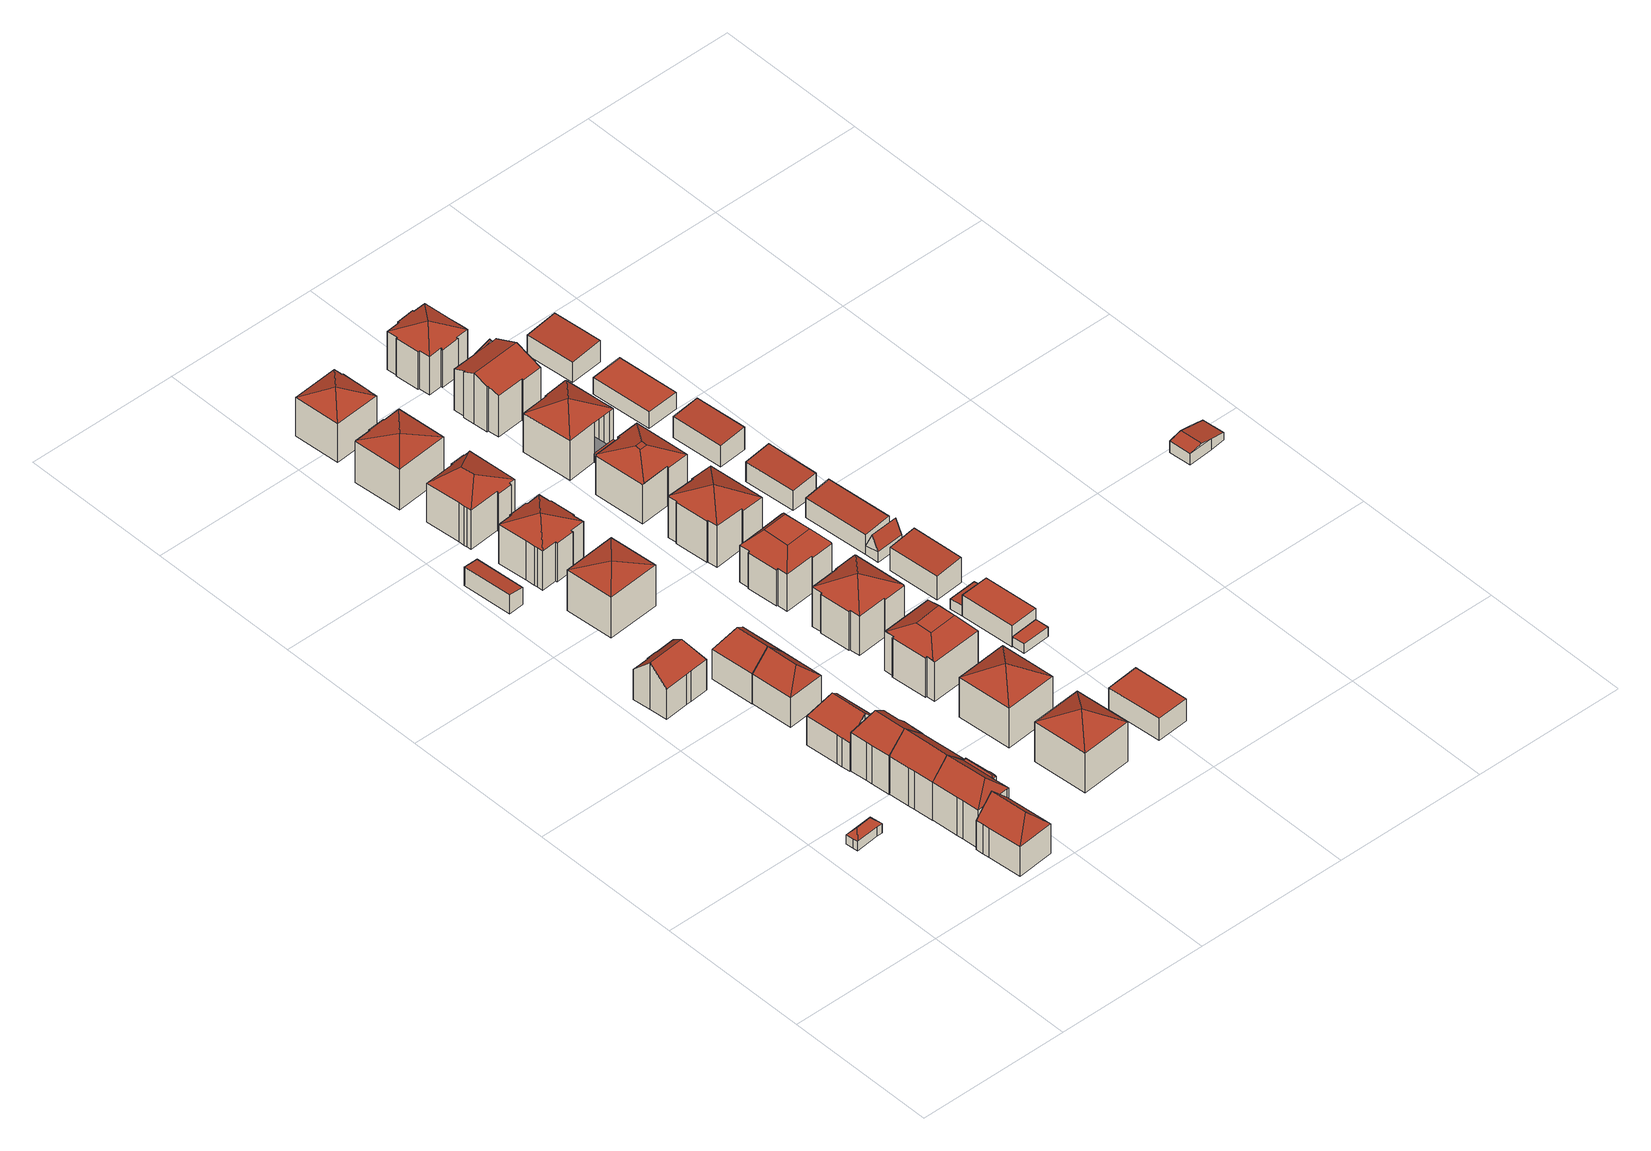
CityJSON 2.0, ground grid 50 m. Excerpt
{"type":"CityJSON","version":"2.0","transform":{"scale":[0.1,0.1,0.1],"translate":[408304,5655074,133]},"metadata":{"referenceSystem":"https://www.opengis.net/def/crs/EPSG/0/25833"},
"CityObjects":{
"building1":{"type":"Building","attributes":{"Dachtyp_tdc":"tdcFreeFormRoof","Gemeindeschluessel":14612000,"Dachneigung":49.35,"QualitaetDacherkennung":76,"Geometrietyp2DReferenz":"3000","measuredHeight":5.63,"function":"31001_9998","roofType":"5000"},"geometry":[{"type":"Solid","lod":"2","boundaries":[[[[0,1,2,3]],[[1,4,5,2]],[[4,6,7,5]],[[6,8,9,7]],[[8,10,11,9]],[[10,0,3,11]],[[12,4,13]],[[0,10,14,1]],[[14,13,4,1]],[[8,6,12,13,14,10]],[[6,4,12]],[[3,2,5,7,9,11]]]],"semantics":{"surfaces":[{"type":"WallSurface"},{"type":"RoofSurface"},{"type":"GroundSurface"}],"values":[[0,0,0,0,0,0,1,1,1,1,0,2]]}}]},
"building2":{"type":"Building","attributes":{"Dachtyp_tdc":"tdcFreeFormRoof","Gemeindeschluessel":14612000,"Dachneigung":46.37,"QualitaetDacherkennung":81,"Geometrietyp2DReferenz":"3000","measuredHeight":16.9,"function":"31001_9998","roofType":"5000"},"geometry":[{"type":"Solid","lod":"2","boundaries":[[[[15,16,17,18]],[[16,19,20,17]],[[19,21,22,20]],[[21,23,24,22]],[[23,25,26,24]],[[25,27,28,26]],[[27,15,18,28]],[[21,19,29]],[[19,16,30,29]],[[21,29,30,15,27,25,23]],[[16,15,30]],[[18,17,20,22,24,26,28]]]],"semantics":{"surfaces":[{"type":"WallSurface"},{"type":"RoofSurface"},{"type":"GroundSurface"}],"values":[[0,0,0,0,0,0,0,1,1,1,0,2]]}}]},
"building3":{"type":"Building","attributes":{"Gemeindeschluessel":14612000,"Geometrietyp2DReferenz":"3000","function":"31001_9998","roofType":"9999"},"children":["building3-1","building3-2"]},
"building3-1":{"type":"BuildingPart","attributes":{"Dachtyp_tdc":"tdcHipAndGableRoof","Dachneigung":44.39,"QualitaetDacherkennung":83,"Geometrietyp2DReferenz":"3000","measuredHeight":19.48,"roofType":"5000"},"parents":["building3"],"geometry":[{"type":"MultiSurface","lod":"2","boundaries":[[[31,32,33,34,35]],[[32,36,37,33]],[[36,38,39,37]],[[38,40,41,39]],[[40,42,43,41]],[[42,44,45,43]],[[44,46,47,48,45]],[[38,36,32,49]],[[32,31,46,50,49]],[[42,40,38,49,50,44]],[[44,50,46]],[[34,33,37,39,41,43,45,48]]],"semantics":{"surfaces":[{"type":"WallSurface"},{"type":"RoofSurface"},{"type":"GroundSurface"}],"values":[0,0,0,0,0,0,0,1,1,1,0,2]}}]},
"building3-2":{"type":"BuildingPart","attributes":{"Dachtyp_tdc":"tdcFreeFormRoof","Dachneigung":33.17,"QualitaetDacherkennung":16,"Geometrietyp2DReferenz":"3000","measuredHeight":13.84,"roofType":"5000"},"parents":["building3"],"geometry":[{"type":"MultiSurface","lod":"2","boundaries":[[[51,52,53,54]],[[52,55,56,53]],[[55,57,58,56]],[[57,35,34,58]],[[47,59,60,48]],[[59,51,54,60]],[[35,57,61]],[[57,55,52,51,59,62,61]],[[59,47,62]],[[47,35,61,62]],[[54,53,56,58,34,48,60]]],"semantics":{"surfaces":[{"type":"WallSurface"},{"type":"RoofSurface"},{"type":"GroundSurface"}],"values":[0,0,0,0,0,0,1,1,1,1,2]}}]},
"building4":{"type":"Building","attributes":{"Dachtyp_tdc":"tdcHipAndGableRoof","Gemeindeschluessel":14612000,"Dachneigung":45.14,"QualitaetDacherkennung":74,"Geometrietyp2DReferenz":"3000","measuredHeight":16.76,"function":"31001_9998","roofType":"5000"},"geometry":[{"type":"Solid","lod":"2","boundaries":[[[[63,64,65,66]],[[64,67,68,65]],[[67,69,70,68]],[[69,71,72,70]],[[71,73,74,72]],[[73,75,76,74]],[[75,77,78,76]],[[77,79,80,78]],[[79,81,82,80]],[[81,83,84,82]],[[83,63,66,84]],[[79,77,85]],[[77,75,73,71,69,67,64,85]],[[64,63,83,81,79,85]],[[66,65,68,70,72,74,76,78,80,82,84]]]],"semantics":{"surfaces":[{"type":"WallSurface"},{"type":"RoofSurface"},{"type":"GroundSurface"}],"values":[[0,0,0,0,0,0,0,0,0,0,0,1,1,1,2]]}}]},
"building5":{"type":"Building","attributes":{"Dachtyp_tdc":"tdcFreeFormRoof","Gemeindeschluessel":14612000,"Dachneigung":43.25,"QualitaetDacherkennung":84,"Geometrietyp2DReferenz":"3000","measuredHeight":19.44,"function":"31001_9998","roofType":"5000"},"geometry":[{"type":"Solid","lod":"2","boundaries":[[[[86,87,88,89]],[[87,90,91,88]],[[90,92,93,91]],[[92,94,95,93]],[[94,96,97,95]],[[50,90,87,98]],[[92,50,98,86,96,94]],[[87,86,98]],[[92,90,50]],[[97,89,88,91,93,95]],[[96,86,89,97]]]],"semantics":{"surfaces":[{"type":"WallSurface"},{"type":"RoofSurface"},{"type":"GroundSurface"}],"values":[[0,0,0,0,0,1,1,0,0,2,0]]}}]},
"building6":{"type":"Building","attributes":{"Dachtyp_tdc":"tdcFreeFormRoof","Gemeindeschluessel":14612000,"Dachneigung":42.45,"QualitaetDacherkennung":74,"Geometrietyp2DReferenz":"3000","measuredHeight":19.51,"function":"31001_9998","roofType":"5000"},"geometry":[{"type":"Solid","lod":"2","boundaries":[[[[86,99,100,101]],[[99,102,103,100]],[[102,104,105,103]],[[104,106,107,105]],[[106,108,109,107]],[[108,110,111,109]],[[110,112,113,111]],[[112,114,115,113]],[[114,116,117,115]],[[116,118,119,117]],[[118,120,121,119]],[[120,86,101,121]],[[122,108,106,104,123]],[[86,124,123,104,102,99]],[[112,110,122,123,124,120,118,116,114]],[[86,120,124]],[[110,108,122]],[[101,100,103,105,107,109,111,113,115,117,119,121]]]],"semantics":{"surfaces":[{"type":"WallSurface"},{"type":"RoofSurface"},{"type":"GroundSurface"}],"values":[[0,0,0,0,0,0,0,0,0,0,0,0,1,1,1,0,0,2]]}}]},
"building7":{"type":"Building","attributes":{"Dachtyp_tdc":"tdcHipAndGableRoof","Gemeindeschluessel":14612000,"Dachneigung":47.1,"QualitaetDacherkennung":87,"Geometrietyp2DReferenz":"3000","measuredHeight":16.95,"function":"31001_9998","roofType":"5000"},"geometry":[{"type":"Solid","lod":"2","boundaries":[[[[125,126,127,128]],[[126,129,130,127]],[[129,131,132,130]],[[131,133,107,132]],[[133,134,135,107]],[[129,126,136]],[[126,125,137,138,139,134,136]],[[134,133,131,129,136]],[[135,105,140,141,128,127,130,132,107]],[[134,139,105,135]],[[139,138,140,105]],[[138,137,141,140]],[[137,125,128,141]]]],"semantics":{"surfaces":[{"type":"WallSurface"},{"type":"RoofSurface"},{"type":"GroundSurface"}],"values":[[0,0,0,0,0,1,1,1,2,0,0,0,0]]}}]},
"building8":{"type":"Building","attributes":{"Dachtyp_tdc":"tdcPolyFlatRoof","Gemeindeschluessel":14612000,"Dachneigung":6.32,"QualitaetDacherkennung":85,"Geometrietyp2DReferenz":"3000","measuredHeight":6.67,"function":"31001_9998","roofType":"2100"},"geometry":[{"type":"Solid","lod":"2","boundaries":[[[[142,143,144,145]],[[143,146,147,144]],[[146,148,149,147]],[[148,150,151,149]],[[150,142,145,151]],[[150,148,146,143,142]],[[145,144,147,149,151]]]],"semantics":{"surfaces":[{"type":"WallSurface"},{"type":"RoofSurface"},{"type":"GroundSurface"}],"values":[[0,0,0,0,0,1,2]]}}]},
"building9":{"type":"Building","attributes":{"Dachtyp_tdc":"tdcHipAndGableRoof","Gemeindeschluessel":14612000,"Dachneigung":44.69,"QualitaetDacherkennung":81,"Geometrietyp2DReferenz":"3000","measuredHeight":16.5,"function":"31001_9998","roofType":"5000"},"geometry":[{"type":"Solid","lod":"2","boundaries":[[[[152,153,154,155]],[[153,156,157,154]],[[156,158,159,157]],[[158,152,155,159]],[[156,153,160]],[[152,158,161]],[[153,152,161,160]],[[158,156,160,161]],[[155,154,157,159]]]],"semantics":{"surfaces":[{"type":"WallSurface"},{"type":"RoofSurface"},{"type":"GroundSurface"}],"values":[[0,0,0,0,1,0,1,1,2]]}}]},
"building10":{"type":"Building","attributes":{"Dachtyp_tdc":"tdcHipAndGableRoof","Gemeindeschluessel":14612000,"Dachneigung":44.77,"QualitaetDacherkennung":88,"Geometrietyp2DReferenz":"3000","measuredHeight":16.67,"function":"31001_9998","roofType":"5000"},"geometry":[{"type":"Solid","lod":"2","boundaries":[[[[158,162,163,164]],[[162,165,166,163]],[[165,152,167,166]],[[152,158,164,167]],[[165,162,168]],[[158,152,161]],[[162,158,161,168]],[[152,165,168,161]],[[164,163,166,167]]]],"semantics":{"surfaces":[{"type":"WallSurface"},{"type":"RoofSurface"},{"type":"GroundSurface"}],"values":[[0,0,0,0,1,0,1,1,2]]}}]},
"building11":{"type":"Building","attributes":{"Dachtyp_tdc":"tdcTentRoof","Gemeindeschluessel":14612000,"Dachneigung":15.16,"QualitaetDacherkennung":67,"Geometrietyp2DReferenz":"3000","measuredHeight":16.98,"function":"31001_9998","roofType":"3500"},"geometry":[{"type":"Solid","lod":"2","boundaries":[[[[169,170,171,172]],[[170,173,174,171]],[[173,175,176,174]],[[175,169,172,176]],[[170,169,177]],[[173,170,177]],[[175,173,177]],[[169,175,177]],[[172,171,174,176]]]],"semantics":{"surfaces":[{"type":"WallSurface"},{"type":"RoofSurface"},{"type":"GroundSurface"}],"values":[[0,0,0,0,1,1,1,1,2]]}}]},
"building12":{"type":"Building","attributes":{"Dachtyp_tdc":"tdcTentRoof","Gemeindeschluessel":14612000,"Dachneigung":25.41,"QualitaetDacherkennung":73,"Geometrietyp2DReferenz":"3000","measuredHeight":17.77,"function":"31001_9998","roofType":"3500"},"geometry":[{"type":"Solid","lod":"2","boundaries":[[[[178,179,180,181]],[[179,182,183,180]],[[182,184,185,183]],[[184,186,187,185]],[[186,188,189,187]],[[188,190,191,189]],[[190,192,193,191]],[[192,194,195,193]],[[194,196,197,195]],[[196,198,199,197]],[[198,200,201,199]],[[200,202,203,201]],[[202,204,205,203]],[[204,206,207,205]],[[206,208,209,207]],[[208,210,211,209]],[[210,212,213,211]],[[212,214,215,213]],[[214,178,181,215]],[[190,188,186,184,182,216]],[[200,198,196,194,192,190,216]],[[210,208,206,204,202,200,216]],[[182,179,178,214,212,210,216]],[[181,180,183,185,187,189,191,193,195,197,199,201,203,205,207,209,211,213,215]]]],"semantics":{"surfaces":[{"type":"WallSurface"},{"type":"RoofSurface"},{"type":"GroundSurface"}],"values":[[0,0,0,0,0,0,0,0,0,0,0,0,0,0,0,0,0,0,0,1,1,1,1,2]]}}]},
"building13":{"type":"Building","attributes":{"Dachtyp_tdc":"tdcTentRoof","Gemeindeschluessel":14612000,"Dachneigung":29.99,"QualitaetDacherkennung":62,"Geometrietyp2DReferenz":"3000","measuredHeight":19,"function":"31001_9998","roofType":"3500"},"geometry":[{"type":"Solid","lod":"2","boundaries":[[[[217,218,219,220]],[[218,221,222,219]],[[221,223,224,222]],[[223,225,226,224]],[[225,227,228,226]],[[227,217,220,228]],[[223,221,229]],[[217,227,225,223,229]],[[218,217,229]],[[221,218,229]],[[220,219,222,224,226,228]]]],"semantics":{"surfaces":[{"type":"WallSurface"},{"type":"RoofSurface"},{"type":"GroundSurface"}],"values":[[0,0,0,0,0,0,1,1,1,1,2]]}}]},
"building14":{"type":"Building","attributes":{"Dachtyp_tdc":"tdcHipRoof","Gemeindeschluessel":14612000,"Dachneigung":25.87,"QualitaetDacherkennung":43,"Geometrietyp2DReferenz":"3000","measuredHeight":18.68,"function":"31001_9998","roofType":"3200"},"geometry":[{"type":"Solid","lod":"2","boundaries":[[[[230,231,232,233]],[[231,234,235,232]],[[234,236,237,235]],[[236,238,239,237]],[[238,240,241,239]],[[240,242,243,241]],[[242,244,245,243]],[[244,246,247,245]],[[246,248,249,247]],[[248,250,251,249]],[[250,252,253,251]],[[252,254,255,253]],[[254,256,257,255]],[[256,258,259,257]],[[258,230,233,259]],[[254,252,250,248,246,244,260]],[[242,240,238,236,234,231,261]],[[244,242,261,260]],[[231,230,258,256,254,260,261]],[[233,232,235,237,239,241,243,245,247,249,251,253,255,257,259]]]],"semantics":{"surfaces":[{"type":"WallSurface"},{"type":"RoofSurface"},{"type":"GroundSurface"}],"values":[[0,0,0,0,0,0,0,0,0,0,0,0,0,0,0,1,1,1,1,2]]}}]},
"building15":{"type":"Building","attributes":{"Dachtyp_tdc":"tdcFreeFormRoof","Gemeindeschluessel":14612000,"Dachneigung":14.66,"QualitaetDacherkennung":66,"Geometrietyp2DReferenz":"3000","measuredHeight":16.87,"function":"31001_9998","roofType":"5000"},"geometry":[{"type":"Solid","lod":"2","boundaries":[[[[262,263,264,265]],[[263,266,267,264]],[[266,268,269,267]],[[268,270,271,269]],[[270,272,273,271]],[[272,274,275,273]],[[274,276,277,275]],[[276,262,265,277]],[[276,278,262]],[[262,278,279,263]],[[278,280,272,270,268,266,279]],[[276,274,280,278]],[[266,263,279]],[[274,272,280]],[[265,264,267,269,271,273,275,277]]]],"semantics":{"surfaces":[{"type":"WallSurface"},{"type":"RoofSurface"},{"type":"GroundSurface"}],"values":[[0,0,0,0,0,0,0,0,1,1,1,1,0,0,2]]}}]},
"building16":{"type":"Building","attributes":{"Dachtyp_tdc":"tdcTentRoof","Gemeindeschluessel":14612000,"Dachneigung":29.43,"QualitaetDacherkennung":60,"Geometrietyp2DReferenz":"3000","measuredHeight":19,"function":"31001_9998","roofType":"3500"},"geometry":[{"type":"Solid","lod":"2","boundaries":[[[[281,282,283,284]],[[282,285,286,283]],[[285,287,288,286]],[[287,281,284,288]],[[282,281,289]],[[285,282,289]],[[287,285,289]],[[281,287,289]],[[284,283,286,288]]]],"semantics":{"surfaces":[{"type":"WallSurface"},{"type":"RoofSurface"},{"type":"GroundSurface"}],"values":[[0,0,0,0,1,1,1,1,2]]}}]},
"building17":{"type":"Building","attributes":{"Dachtyp_tdc":"tdcFreeFormRoof","Gemeindeschluessel":14612000,"Dachneigung":28.14,"QualitaetDacherkennung":38,"Geometrietyp2DReferenz":"3000","measuredHeight":17.38,"function":"31001_9998","roofType":"5000"},"geometry":[{"type":"Solid","lod":"2","boundaries":[[[[290,291,292,293]],[[291,294,295,292]],[[294,296,297,295]],[[296,298,299,297]],[[298,300,301,299]],[[300,302,303,301]],[[302,304,305,303]],[[304,290,293,305]],[[298,306,307,308,300]],[[304,302,308,307,309,310,291,290]],[[309,311,296,294,310]],[[298,296,311,306]],[[307,306,311,309]],[[302,300,308]],[[294,291,310]],[[293,292,295,297,299,301,303,305]]]],"semantics":{"surfaces":[{"type":"WallSurface"},{"type":"RoofSurface"},{"type":"GroundSurface"}],"values":[[0,0,0,0,0,0,0,0,1,1,1,1,1,0,0,2]]}}]},
"building18":{"type":"Building","attributes":{"Dachtyp_tdc":"tdcTentRoof","Gemeindeschluessel":14612000,"Dachneigung":24.68,"QualitaetDacherkennung":68,"Geometrietyp2DReferenz":"3000","measuredHeight":17.35,"function":"31001_9998","roofType":"3500"},"geometry":[{"type":"Solid","lod":"2","boundaries":[[[[312,313,314,315]],[[313,316,317,314]],[[316,318,319,317]],[[318,320,321,319]],[[320,322,323,321]],[[322,324,325,323]],[[324,326,327,325]],[[326,312,315,327]],[[318,316,328]],[[312,326,324,322,320,318,328]],[[313,312,328]],[[316,313,328]],[[315,314,317,319,321,323,325,327]]]],"semantics":{"surfaces":[{"type":"WallSurface"},{"type":"RoofSurface"},{"type":"GroundSurface"}],"values":[[0,0,0,0,0,0,0,0,1,1,1,1,2]]}}]},
"building19":{"type":"Building","attributes":{"Dachtyp_tdc":"tdcTentRoof","Gemeindeschluessel":14612000,"Dachneigung":27.23,"QualitaetDacherkennung":63,"Geometrietyp2DReferenz":"3000","measuredHeight":18.44,"function":"31001_9998","roofType":"3500"},"geometry":[{"type":"Solid","lod":"2","boundaries":[[[[329,330,331,332]],[[330,333,334,331]],[[333,335,336,334]],[[335,337,338,336]],[[337,339,340,338]],[[339,341,342,340]],[[341,343,344,342]],[[343,345,346,344]],[[345,347,348,346]],[[347,349,350,348]],[[351,352,353,354]],[[352,355,356,353]],[[355,329,332,356]],[[341,339,337,335,333,357]],[[343,341,357]],[[351,349,347,345,343,357]],[[333,330,329,355,352,351,357]],[[332,331,334,336,338,340,342,344,346,348,350,354,353,356]],[[349,351,354,350]]]],"semantics":{"surfaces":[{"type":"WallSurface"},{"type":"RoofSurface"},{"type":"GroundSurface"}],"values":[[0,0,0,0,0,0,0,0,0,0,0,0,0,1,1,1,1,2,0]]}}]},
"building20":{"type":"Building","attributes":{"Dachtyp_tdc":"tdcCutTentRoof","Gemeindeschluessel":14612000,"Dachneigung":45.76,"QualitaetDacherkennung":47,"Geometrietyp2DReferenz":"3000","measuredHeight":18.17,"function":"31001_9998","roofType":"9999"},"geometry":[{"type":"Solid","lod":"2","boundaries":[[[[358,359,360,361]],[[359,362,363,360]],[[362,364,365,363]],[[364,366,367,365]],[[366,368,369,367]],[[368,370,371,369]],[[370,372,373,371]],[[372,374,375,373]],[[374,376,377,375]],[[376,378,379,377]],[[378,380,381,379]],[[380,382,383,381]],[[382,384,385,383]],[[384,358,361,385]],[[370,368,366,364,362,386,387]],[[372,370,387,388]],[[380,378,376,374,372,388,389]],[[362,359,358,384,382,380,389,386]],[[389,388,387,386]],[[361,360,363,365,367,369,371,373,375,377,379,381,383,385]]]],"semantics":{"surfaces":[{"type":"WallSurface"},{"type":"RoofSurface"},{"type":"GroundSurface"}],"values":[[0,0,0,0,0,0,0,0,0,0,0,0,0,0,1,1,1,1,1,2]]}}]},
"building21":{"type":"Building","attributes":{"Dachtyp_tdc":"tdcPolyFlatRoof","Gemeindeschluessel":14612000,"Dachneigung":0,"QualitaetDacherkennung":68,"Geometrietyp2DReferenz":"3000","measuredHeight":7.88,"function":"31001_9998","roofType":"1000"},"geometry":[{"type":"Solid","lod":"2","boundaries":[[[[390,391,392,393]],[[391,394,395,392]],[[394,396,397,395]],[[396,390,393,397]],[[396,394,391,390]],[[393,392,395,397]]]],"semantics":{"surfaces":[{"type":"WallSurface"},{"type":"RoofSurface"},{"type":"GroundSurface"}],"values":[[0,0,0,0,1,2]]}}]},
"building22":{"type":"Building","attributes":{"Dachtyp_tdc":"tdcFreeFormRoof","Gemeindeschluessel":14612000,"Dachneigung":29.49,"QualitaetDacherkennung":54,"Geometrietyp2DReferenz":"3000","measuredHeight":18.81,"function":"31001_9998","roofType":"5000"},"geometry":[{"type":"Solid","lod":"2","boundaries":[[[[398,399,400,401]],[[399,402,403,400]],[[402,404,405,403]],[[404,406,407,405]],[[406,408,409,407]],[[408,410,411,409]],[[410,412,413,411]],[[412,414,415,413]],[[414,416,417,415]],[[416,418,419,417]],[[418,420,421,419]],[[420,398,401,421]],[[410,408,422]],[[414,412,410,422,423]],[[420,418,416,423,422,424,402,399,398]],[[408,406,404,424,422]],[[416,414,423]],[[404,402,424]],[[401,400,403,405,407,409,411,413,415,417,419,421]]]],"semantics":{"surfaces":[{"type":"WallSurface"},{"type":"RoofSurface"},{"type":"GroundSurface"}],"values":[[0,0,0,0,0,0,0,0,0,0,0,0,1,1,1,1,0,0,2]]}}]},
"building23":{"type":"Building","attributes":{"Dachtyp_tdc":"tdcFreeFormRoof","Gemeindeschluessel":14612000,"Dachneigung":22.05,"QualitaetDacherkennung":60,"Geometrietyp2DReferenz":"3000","measuredHeight":17.33,"function":"31001_9998","roofType":"5000"},"geometry":[{"type":"Solid","lod":"2","boundaries":[[[[425,426,427,428]],[[426,429,430,427]],[[429,431,432,430]],[[431,433,434,432]],[[433,435,436,434]],[[435,437,438,436]],[[437,439,440,438]],[[439,425,428,440]],[[441,431,429,426,442,443]],[[444,433,431,441]],[[435,433,444,445,446,437]],[[446,445,443,442,425,439]],[[444,441,443,445]],[[426,425,442]],[[439,437,446]],[[428,427,430,432,434,436,438,440]]]],"semantics":{"surfaces":[{"type":"WallSurface"},{"type":"RoofSurface"},{"type":"GroundSurface"}],"values":[[0,0,0,0,0,0,0,0,1,1,1,1,1,0,0,2]]}}]},
"building24":{"type":"Building","attributes":{"Dachtyp_tdc":"tdcPolyFlatRoof","Gemeindeschluessel":14612000,"Dachneigung":0,"QualitaetDacherkennung":48,"Geometrietyp2DReferenz":"3000","measuredHeight":3.46,"function":"31001_9998","roofType":"1000"},"geometry":[{"type":"Solid","lod":"2","boundaries":[[[[447,448,449,450]],[[448,451,452,449]],[[451,453,454,452]],[[453,447,450,454]],[[453,451,448,447]],[[450,449,452,454]]]],"semantics":{"surfaces":[{"type":"WallSurface"},{"type":"RoofSurface"},{"type":"GroundSurface"}],"values":[[0,0,0,0,1,2]]}}]},
"building25":{"type":"Building","attributes":{"Dachtyp_tdc":"tdcPolyFlatRoof","Gemeindeschluessel":14612000,"Dachneigung":0,"QualitaetDacherkennung":78,"Geometrietyp2DReferenz":"3000","measuredHeight":7.52,"function":"31001_9998","roofType":"1000"},"geometry":[{"type":"Solid","lod":"2","boundaries":[[[[455,456,457,458]],[[456,459,460,457]],[[459,461,462,460]],[[461,455,458,462]],[[461,459,456,455]],[[458,457,460,462]]]],"semantics":{"surfaces":[{"type":"WallSurface"},{"type":"RoofSurface"},{"type":"GroundSurface"}],"values":[[0,0,0,0,1,2]]}}]},
"building26":{"type":"Building","attributes":{"Gemeindeschluessel":14612000,"Geometrietyp2DReferenz":"3000","function":"31001_9998","roofType":"9999"},"children":["building26-1","building26-2"]},
"building26-1":{"type":"BuildingPart","attributes":{"Dachtyp_tdc":"tdcPolyFlatRoof","Dachneigung":0,"QualitaetDacherkennung":0,"Geometrietyp2DReferenz":"3000","measuredHeight":3.06,"roofType":"9999"},"parents":["building26"],"geometry":[{"type":"MultiSurface","lod":"2","boundaries":[[[463,464,465,466]],[[466,465,467,468]],[[465,464,469,467]],[[464,463,470,469]],[[468,467,469,470]],[[468,470,463,466]]],"semantics":{"surfaces":[{"type":"RoofSurface"},{"type":"WallSurface"},{"type":"GroundSurface"},{"type":"ClosureSurface","isClosure":"1","QuelleClosure":"LoD1Solid"}],"values":[0,1,1,1,2,3]}}]},
"building26-2":{"type":"BuildingPart","attributes":{"Dachtyp_tdc":"tdcTentRoof","Dachneigung":28.37,"QualitaetDacherkennung":53,"Geometrietyp2DReferenz":"3000","measuredHeight":18.37,"roofType":"3500"},"parents":["building26"],"geometry":[{"type":"MultiSurface","lod":"2","boundaries":[[[471,472,473,474]],[[472,475,476,473]],[[475,477,478,476]],[[477,479,466,468,478]],[[480,481,482,470,463]],[[481,483,484,482]],[[483,485,486,484]],[[485,487,488,486]],[[487,489,490,488]],[[489,471,474,490]],[[471,489,487,485,483,491]],[[479,477,475,472,471,491]],[[481,480,479,491]],[[483,481,491]],[[486,488,490,474,473,476,478,468,470,482,484]]],"semantics":{"surfaces":[{"type":"WallSurface"},{"type":"RoofSurface"},{"type":"GroundSurface"}],"values":[0,0,0,0,0,0,0,0,0,0,1,1,1,1,2]}}]},
"building27":{"type":"Building","attributes":{"Dachtyp_tdc":"tdcPolyFlatRoof","Gemeindeschluessel":14612000,"Dachneigung":2.77,"QualitaetDacherkennung":65,"Geometrietyp2DReferenz":"3000","measuredHeight":3.75,"function":"31001_9998","roofType":"2100"},"geometry":[{"type":"Solid","lod":"2","boundaries":[[[[492,493,458,494]],[[493,495,462,458]],[[495,496,497,462]],[[496,492,494,497]],[[496,495,493,492]],[[494,458,462,497]]]],"semantics":{"surfaces":[{"type":"WallSurface"},{"type":"RoofSurface"},{"type":"GroundSurface"}],"values":[[0,0,0,0,1,2]]}}]},
"building28":{"type":"Building","attributes":{"Gemeindeschluessel":14612000,"Geometrietyp2DReferenz":"3000","function":"31001_9998","roofType":"9999"},"children":["building28-1","building28-2"]},
"building28-1":{"type":"BuildingPart","attributes":{"Dachtyp_tdc":"tdcGableRoof","Dachneigung":13.16,"QualitaetDacherkennung":25,"Geometrietyp2DReferenz":"3000","measuredHeight":15.42,"roofType":"3100"},"parents":["building28"],"geometry":[{"type":"MultiSurface","lod":"2","boundaries":[[[498,499,500,501]],[[499,502,503,500]],[[502,504,505,503]],[[502,499,506]],[[499,498,507,508,506]],[[504,502,506,508,509]],[[501,500,503,505]]],"semantics":{"surfaces":[{"type":"WallSurface"},{"type":"RoofSurface"},{"type":"GroundSurface"}],"values":[0,0,0,0,1,1,2]}}]},
"building28-2":{"type":"BuildingPart","attributes":{"Dachtyp_tdc":"tdcGableRoof","Dachneigung":22.07,"QualitaetDacherkennung":43,"Geometrietyp2DReferenz":"3000","measuredHeight":18.06,"roofType":"3100"},"parents":["building28"],"geometry":[{"type":"MultiSurface","lod":"2","boundaries":[[[510,511,498,501,512]],[[513,514,515,505,504]],[[514,516,517,515]],[[516,518,519,517]],[[518,520,521,519]],[[520,522,523,521]],[[522,524,525,523]],[[524,526,527,525]],[[526,528,529,527]],[[528,530,531,529]],[[530,532,533,531]],[[532,534,535,533]],[[534,536,537,535]],[[536,538,539,537]],[[538,510,512,539]],[[534,532,530,528,526,524,522,520,518,516,514]],[[514,513,509,507,511,510,538,536,534]],[[512,501,505,515,517,519,521,523,525,527,529,531,533,535,537,539]]],"semantics":{"surfaces":[{"type":"WallSurface"},{"type":"RoofSurface"},{"type":"GroundSurface"}],"values":[0,0,0,0,0,0,0,0,0,0,0,0,0,0,0,1,1,2]}}]},
"building29":{"type":"Building","attributes":{"Dachtyp_tdc":"tdcPolyFlatRoof","Gemeindeschluessel":14612000,"Dachneigung":3.48,"QualitaetDacherkennung":82,"Geometrietyp2DReferenz":"3000","measuredHeight":8.97,"function":"31001_9998","roofType":"2100"},"geometry":[{"type":"Solid","lod":"2","boundaries":[[[[540,541,542,543]],[[541,544,545,542]],[[544,546,547,545]],[[546,540,543,547]],[[546,544,541,540]],[[543,542,545,547]]]],"semantics":{"surfaces":[{"type":"WallSurface"},{"type":"RoofSurface"},{"type":"GroundSurface"}],"values":[[0,0,0,0,1,2]]}}]},
"building30":{"type":"Building","attributes":{"Dachtyp_tdc":"tdcGableRoof","Gemeindeschluessel":14612000,"Dachneigung":66.34,"QualitaetDacherkennung":8,"Geometrietyp2DReferenz":"3000","measuredHeight":8.59,"function":"31001_9998","roofType":"3100"},"geometry":[{"type":"Solid","lod":"2","boundaries":[[[[548,549,550,551]],[[549,552,553,550]],[[552,554,555,553]],[[554,548,551,555]],[[552,549,556]],[[548,554,557]],[[549,548,557,556]],[[554,552,556,557]],[[551,550,553,555]]]],"semantics":{"surfaces":[{"type":"WallSurface"},{"type":"RoofSurface"},{"type":"GroundSurface"}],"values":[[0,0,0,0,0,0,1,1,2]]}}]},
"building31":{"type":"Building","attributes":{"Dachtyp_tdc":"tdcTentRoof","Gemeindeschluessel":14612000,"Dachneigung":22.32,"QualitaetDacherkennung":67,"Geometrietyp2DReferenz":"3000","measuredHeight":16.82,"function":"31001_9998","roofType":"3500"},"geometry":[{"type":"Solid","lod":"2","boundaries":[[[[558,559,560,561]],[[559,562,563,560]],[[562,564,565,563]],[[564,566,567,565]],[[566,568,569,567]],[[568,570,571,569]],[[570,572,573,571]],[[572,574,575,573]],[[574,576,577,575]],[[576,578,579,577]],[[578,580,581,579]],[[580,582,583,581]],[[582,584,585,583]],[[584,586,587,585]],[[586,588,589,587]],[[588,590,591,589]],[[590,592,593,591]],[[592,594,595,593]],[[594,558,561,595]],[[570,568,566,564,562,596]],[[580,578,576,574,572,570,596]],[[590,588,586,584,582,580,596]],[[562,559,558,594,592,590,596]],[[561,560,563,565,567,569,571,573,575,577,579,581,583,585,587,589,591,593,595]]]],"semantics":{"surfaces":[{"type":"WallSurface"},{"type":"RoofSurface"},{"type":"GroundSurface"}],"values":[[0,0,0,0,0,0,0,0,0,0,0,0,0,0,0,0,0,0,0,1,1,1,1,2]]}}]},
"building32":{"type":"Building","attributes":{"Dachtyp_tdc":"tdcPolyFlatRoof","Gemeindeschluessel":14612000,"Dachneigung":3.51,"QualitaetDacherkennung":77,"Geometrietyp2DReferenz":"3000","measuredHeight":7.67,"function":"31001_9998","roofType":"2100"},"geometry":[{"type":"Solid","lod":"2","boundaries":[[[[597,598,553,555]],[[598,599,600,553]],[[599,601,602,600]],[[601,597,555,602]],[[601,599,598,597]],[[555,553,600,602]]]],"semantics":{"surfaces":[{"type":"WallSurface"},{"type":"RoofSurface"},{"type":"GroundSurface"}],"values":[[0,0,0,0,1,2]]}}]},
"building33":{"type":"Building","attributes":{"Dachtyp_tdc":"tdcPolyFlatRoof","Gemeindeschluessel":14612000,"Dachneigung":3.25,"QualitaetDacherkennung":77,"Geometrietyp2DReferenz":"3000","measuredHeight":7.48,"function":"31001_9998","roofType":"2100"},"geometry":[{"type":"Solid","lod":"2","boundaries":[[[[603,604,605,606]],[[604,607,608,605]],[[607,609,610,608]],[[609,603,606,610]],[[609,607,604,603]],[[606,605,608,610]]]],"semantics":{"surfaces":[{"type":"WallSurface"},{"type":"RoofSurface"},{"type":"GroundSurface"}],"values":[[0,0,0,0,1,2]]}}]},
"building34":{"type":"Building","attributes":{"Dachtyp_tdc":"tdcPolyFlatRoof","Gemeindeschluessel":14612000,"Dachneigung":3.07,"QualitaetDacherkennung":78,"Geometrietyp2DReferenz":"3000","measuredHeight":8.02,"function":"31001_9998","roofType":"2100"},"geometry":[{"type":"Solid","lod":"2","boundaries":[[[[611,612,613,614]],[[612,615,616,613]],[[615,617,618,616]],[[617,611,614,618]],[[617,615,612,611]],[[614,613,616,618]]]],"semantics":{"surfaces":[{"type":"WallSurface"},{"type":"RoofSurface"},{"type":"GroundSurface"}],"values":[[0,0,0,0,1,2]]}}]},
"building35":{"type":"Building","attributes":{"Dachtyp_tdc":"tdcPolyFlatRoof","Gemeindeschluessel":14612000,"Dachneigung":0,"QualitaetDacherkennung":64,"Geometrietyp2DReferenz":"3000","measuredHeight":5.92,"function":"31001_9998","roofType":"1000"},"geometry":[{"type":"Solid","lod":"2","boundaries":[[[[619,620,621,622]],[[620,623,624,621]],[[623,625,626,624]],[[625,619,622,626]],[[625,623,620,619]],[[622,621,624,626]]]],"semantics":{"surfaces":[{"type":"WallSurface"},{"type":"RoofSurface"},{"type":"GroundSurface"}],"values":[[0,0,0,0,1,2]]}}]},
"building36":{"type":"Building","attributes":{"Dachtyp_tdc":"tdcPolyFlatRoof","Gemeindeschluessel":14612000,"Dachneigung":3.09,"QualitaetDacherkennung":76,"Geometrietyp2DReferenz":"3000","measuredHeight":7.73,"function":"31001_9998","roofType":"2100"},"geometry":[{"type":"Solid","lod":"2","boundaries":[[[[627,628,629,630]],[[628,631,632,629]],[[631,633,634,632]],[[633,627,630,634]],[[633,631,628,627]],[[630,629,632,634]]]],"semantics":{"surfaces":[{"type":"WallSurface"},{"type":"RoofSurface"},{"type":"GroundSurface"}],"values":[[0,0,0,0,1,2]]}}]},
"building37":{"type":"Building","attributes":{"Dachtyp_tdc":"tdcFreeFormRoof","Gemeindeschluessel":14612000,"Dachneigung":13.77,"QualitaetDacherkennung":61,"Geometrietyp2DReferenz":"3000","measuredHeight":4.79,"function":"31001_9998","roofType":"5000"},"geometry":[{"type":"Solid","lod":"2","boundaries":[[[[635,636,637,638]],[[636,639,640,637]],[[639,641,642,640]],[[641,643,644,642]],[[643,645,646,644]],[[645,635,638,646]],[[636,647,648,639]],[[635,645,643,641,648,647]],[[636,635,647]],[[641,639,648]],[[638,637,640,642,644,646]]]],"semantics":{"surfaces":[{"type":"WallSurface"},{"type":"RoofSurface"},{"type":"GroundSurface"}],"values":[[0,0,0,0,0,0,1,1,0,0,2]]}}]}
},
"vertices":[
[59,389,63],[57,413,62],[57,413,30],[59,389,30],[152,421,62],[152,421,30],[156,380,63],[156,380,30],[138,379,63],[138,379,30],[61,372,63],[61,372,30],[156,381,63],[131,399,86],[80,394,86],
[305,165,140],[419,175,134],[419,175,28],[305,165,28],[433,19,134],[433,19,28],[312,8,133],[312,8,28],[302,118,133],[302,118,28],[300,139,133],[300,139,28],[298,164,133],[298,164,28],[370,49,197],[359,170,197],
[419,233,163],[425,175,163],[425,175,27],[419,233,27],[419,233,161],[419,175,163],[419,175,27],[305,165,163],[305,165,27],[301,220,163],[301,220,27],[299,240,163],[299,240,27],[291,329,163],[291,329,27],[410,340,163],[410,340,161],[410,340,27],[362,200,221],[350,335,221],
[430,268,161],[435,260,158],[435,260,27],[430,268,27],[436,244,158],[436,244,27],[433,234,161],[433,234,27],[423,342,161],[423,342,27],[426,241,165],[417,334,165],
[42,1101,131],[36,1160,190],[36,1160,22],[42,1101,22],[31,1220,129],[31,1220,22],[92,1225,129],[92,1225,22],[92,1233,122],[92,1233,22],[125,1236,122],[125,1236,22],[126,1229,129],[126,1229,22],[188,1235,129],[188,1235,22],[199,1116,131],[199,1116,22],[139,1110,131],[139,1110,22],[121,1109,131],[121,1109,22],[161,1171,190],
[277,483,162],[408,495,153],[408,495,26],[277,483,26],[423,342,153],[423,342,26],[291,329,162],[291,329,26],[285,393,162],[285,393,26],[283,413,162],[283,413,26],[336,488,221],
[271,543,162],[271,543,25],[277,483,25],[269,564,162],[269,564,25],[264,620,162],[264,620,25],[378,630,151],[378,630,25],[385,631,150],[385,631,25],[390,571,164],[390,571,25],[402,572,153],[402,572,25],[408,567,149],[408,567,25],[410,546,148],[410,546,25],[405,535,154],[405,535,25],[408,495,154],[408,495,25],[386,624,164],[327,594,220],[336,488,220],
[256,666,129],[246,774,129],[246,774,25],[256,666,25],[364,785,131],[364,785,25],[378,632,131],[378,632,25],[378,630,131],[320,625,194],[320,625,25],[309,743,194],[257,647,129],[260,619,129],[264,620,134],[260,619,25],[257,647,25],
[5,1855,86],[8,1855,86],[8,1855,20],[5,1855,20],[54,1859,81],[54,1859,20],[68,1695,81],[68,1695,20],[18,1691,87],[18,1691,20],
[371,1005,128],[384,867,128],[384,867,22],[371,1005,22],[264,856,128],[264,856,22],[252,994,128],[252,994,22],[321,896,187],[312,999,187],
[239,1138,128],[239,1138,21],[252,994,21],[359,1149,128],[359,1149,21],[371,1005,21],[303,1109,187],
[313,1615,163],[327,1455,163],[327,1455,17],[313,1615,17],[154,1441,163],[154,1441,17],[141,1600,163],[141,1600,17],[235,1528,186],
[199,1703,152],[199,1709,154],[199,1709,15],[199,1703,15],[149,1704,155],[149,1704,15],[147,1723,155],[147,1723,15],[146,1733,155],[146,1733,15],[144,1763,155],[144,1763,15],[134,1861,155],[134,1861,15],[185,1866,155],[185,1866,15],[184,1872,151],[184,1872,15],[247,1878,150],[247,1878,15],[248,1872,153],[248,1872,15],[294,1876,153],[294,1876,15],[298,1839,153],[298,1839,15],[303,1839,150],[303,1839,15],[310,1757,150],[310,1757,15],[305,1756,153],[305,1756,15],[309,1719,153],[309,1719,15],[261,1715,154],[261,1715,15],[262,1709,151],[262,1709,15],[218,1790,193],
[828,148,170],[662,133,170],[662,133,28],[828,148,28],[646,314,170],[646,314,28],[812,329,169],[812,329,28],[826,179,170],[826,179,28],[828,158,170],[828,158,28],[737,230,218],
[117,2000,150],[106,2114,150],[106,2114,10],[117,2000,10],[208,2123,149],[208,2123,10],[208,2128,146],[208,2128,10],[257,2132,146],[257,2132,10],[258,2128,149],[258,2128,10],[277,2130,149],[277,2130,10],[290,1968,149],[290,1968,10],[270,1966,149],[270,1966,10],[271,1961,145],[271,1961,10],[222,1957,145],[222,1957,10],[222,1963,150],[222,1963,10],[121,1954,150],[121,1954,10],[119,1969,151],[119,1969,10],[118,1980,150],[118,1980,10],[187,2016,197],[183,2061,197],
[92,2204,148],[78,2364,149],[78,2364,2],[92,2204,2],[135,2369,150],[135,2369,2],[135,2372,149],[135,2372,2],[192,2377,149],[192,2377,2],[192,2374,150],[192,2374,2],[250,2379,149],[250,2379,2],[264,2219,148],[264,2219,2],[171,2290,171],[81,2364,150],[247,2379,150],
[619,582,167],[789,597,167],[789,597,25],[619,582,25],[805,417,167],[805,417,25],[635,402,167],[635,402,25],[712,500,215],
[595,818,164],[600,818,167],[600,818,24],[595,818,24],[597,851,164],[597,851,24],[766,865,164],[766,865,24],[782,686,164],[782,686,24],[613,671,164],[613,671,24],[611,700,167],[611,700,24],[606,700,164],[606,700,24],[753,745,197],[661,737,197],[613,677,167],[657,793,198],[598,846,167],[748,801,198],
[244,2461,145],[94,2449,145],[94,2449,6],[244,2461,6],[82,2602,145],[82,2602,6],[232,2614,145],[232,2614,6],[234,2586,145],[234,2586,6],[238,2586,143],[238,2586,6],[245,2490,143],[245,2490,6],[242,2489,145],[242,2489,6],[163,2533,179],
[573,1075,162],[577,1076,164],[577,1076,23],[573,1075,23],[574,1110,164],[574,1110,23],[670,1118,164],[670,1118,23],[670,1122,162],[670,1122,23],[744,1129,162],[744,1129,23],[744,1125,164],[744,1125,23],[759,955,163],[759,955,23],[759,951,161],[759,951,23],[685,945,161],[685,945,23],[685,948,163],[685,948,23],[589,940,163],[586,973,164],[586,973,23],[589,940,23],[582,973,161],[582,973,23],[666,1032,208],
[550,1335,150],[554,1335,154],[554,1335,22],[550,1335,22],[551,1369,154],[551,1369,22],[648,1378,154],[648,1378,22],[648,1381,150],[648,1381,22],[721,1388,150],[721,1388,22],[722,1384,154],[722,1384,22],[737,1214,154],[737,1214,22],[737,1211,151],[737,1211,22],[662,1204,151],[662,1204,22],[662,1207,154],[662,1207,22],[566,1199,154],[566,1199,22],[563,1233,154],[563,1233,22],[559,1233,150],[559,1233,22],[603,1330,203],[686,1338,203],[695,1252,202],[608,1244,202],
[934,338,100],[1040,348,100],[1040,348,21],[934,338,21],[1056,167,100],[1056,167,21],[950,158,100],[950,158,21],
[533,1600,164],[536,1600,165],[536,1600,17],[533,1600,17],[533,1630,165],[533,1630,17],[630,1639,161],[630,1639,17],[630,1645,158],[630,1645,17],[705,1652,154],[705,1652,17],[722,1467,154],[722,1467,17],[646,1460,158],[646,1460,17],[646,1465,161],[646,1465,17],[549,1456,166],[549,1456,17],[546,1489,166],[546,1489,17],[543,1489,164],[543,1489,17],[624,1551,205],[550,1456,166],[536,1630,166],
[507,1888,153],[602,1896,156],[602,1896,14],[507,1888,14],[601,1903,153],[601,1903,14],[675,1909,153],[675,1909,14],[690,1727,154],[690,1727,14],[617,1721,154],[617,1721,14],[617,1726,156],[617,1726,14],[522,1718,154],[522,1718,14],[610,1819,187],[513,1888,156],[587,1817,187],[613,1801,186],[586,1799,186],[526,1718,156],
[1009,706,52],[1012,662,52],[1012,662,18],[1009,706,18],[920,655,52],[920,655,18],[916,698,52],[916,698,18],
[993,884,91],[1009,706,91],[1009,706,16],[993,884,16],[916,698,91],[916,698,16],[900,877,91],[900,877,16],
[595,1989,40],[595,1982,40],[670,1989,40],[669,1996,40],[670,1989,9],[669,1996,9],[595,1982,9],[595,1989,9],
[654,2162,148],[665,2047,150],[665,2047,9],[654,2162,9],[666,2030,150],[666,2030,9],[668,2009,151],[668,2009,9],[669,1996,151],[595,1989,151],[499,1979,151],[499,1979,9],[483,2145,148],[483,2145,9],[575,2154,148],[575,2154,9],[574,2159,145],[574,2159,9],[654,2167,146],[654,2167,9],[576,2071,193],
[989,926,52],[993,884,54],[989,926,16],[900,877,54],[896,919,52],[896,919,16],
[548,2400,146],[548,2406,146],[548,2406,6],[548,2400,6],[623,2412,134],[623,2412,6],[624,2406,134],[624,2406,6],[605,2411,160],[578,2402,153],[605,2404,160],[610,2404,154],
[461,2393,153],[548,2400,153],[461,2393,6],[624,2406,154],[630,2331,186],[630,2331,6],[633,2289,169],[633,2289,6],[634,2277,164],[634,2277,6],[636,2249,153],[636,2249,6],[637,2244,151],[637,2244,6],[568,2238,151],[568,2238,6],[568,2243,153],[568,2243,6],[476,2235,153],[476,2235,6],[472,2271,167],[472,2271,6],[468,2271,167],[468,2271,6],[464,2317,186],[464,2317,6],[460,2355,170],[460,2355,6],[464,2355,170],[464,2355,6],
[986,974,108],[892,966,102],[892,966,18],[986,974,18],[878,1136,102],[878,1136,18],[972,1144,108],[972,1144,18],
[967,1188,56],[876,1180,56],[876,1180,19],[967,1188,19],[872,1226,50],[872,1226,19],[963,1233,50],[963,1233,19],[874,1202,105],[965,1209,105],
[546,2649,139],[547,2643,141],[547,2643,4],[546,2649,4],[588,2646,141],[588,2646,4],[596,2553,141],[596,2553,4],[599,2525,141],[599,2525,4],[601,2508,141],[601,2508,4],[602,2494,141],[602,2494,4],[560,2490,141],[560,2490,4],[561,2486,139],[561,2486,4],[500,2480,138],[500,2480,4],[500,2487,141],[500,2487,4],[454,2482,141],[454,2482,4],[451,2518,141],[451,2518,4],[447,2518,139],[447,2518,4],[440,2597,139],[440,2597,4],[443,2597,141],[443,2597,4],[440,2632,141],[440,2632,4],[487,2637,141],[487,2637,4],[487,2643,138],[487,2643,4],[524,2564,172],
[963,1233,96],[872,1226,90],[853,1440,90],[853,1440,19],[944,1448,96],[944,1448,19],
[833,1653,89],[923,1661,94],[923,1661,19],[833,1653,19],[936,1490,94],[936,1490,19],[847,1483,89],[847,1483,19],
[810,1913,90],[903,1921,95],[903,1921,15],[810,1913,15],[918,1751,95],[918,1751,15],[825,1743,90],[825,1743,15],
[773,2187,69],[878,2197,69],[878,2197,10],[773,2187,10],[896,1995,69],[896,1995,10],[791,1986,69],[791,1986,10],
[749,2420,80],[857,2430,86],[857,2430,9],[749,2420,9],[873,2268,86],[873,2268,9],[765,2258,80],[765,2258,9],
[1835,920,46],[1754,913,46],[1754,913,7],[1835,920,7],[1748,987,47],[1748,987,7],[1828,995,46],[1828,995,7],[1879,1000,33],[1879,1000,7],[1886,925,34],[1886,925,7],[1799,917,55],[1792,991,55]
]}
